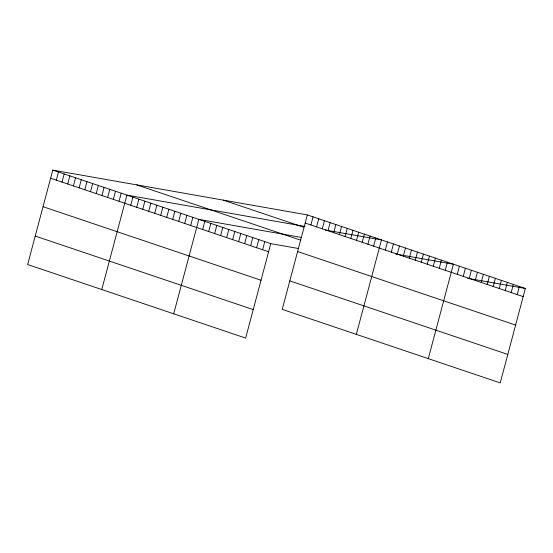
<?xml version="1.0" encoding="UTF-8"?>
<svg xmlns="http://www.w3.org/2000/svg" width="553" height="553" viewBox="0 0 553 553"><rect width="100%" height="100%" fill="white"/><g stroke="black" fill="none" stroke-linecap="round" stroke-linejoin="round"><path stroke-width="0.83" d="M307.35 214.923L282.224 309.362L500.223 382.904L525.35 288.466L307.35 214.923L52.777 170.096L27.65 264.534L245.65 338.077L270.776 243.638L298.53 248.525M56.316 180.147L58.48 172.018M62.019 182.068L64.183 173.939M67.722 183.997L69.885 175.861M73.418 185.919L75.581 177.79M79.12 187.84L81.284 179.711M84.823 189.762L86.987 181.633M90.526 191.691L92.69 183.561M96.229 193.612L98.393 185.483M101.932 195.534L104.095 187.405M107.628 197.462L109.791 189.326M113.33 199.384L115.494 191.255M119.033 201.306L121.197 193.177M101.773 289.537L126.9 195.098L304.959 226.454M130.729 205.253L132.893 197.124M136.722 207.271L138.886 199.142M142.722 209.297L144.886 201.168M148.716 211.322L150.879 203.186M154.709 213.34L156.872 205.211M160.702 215.366L162.865 207.237M166.702 217.384L168.865 209.255M172.695 219.41L174.859 211.281M178.688 221.435L180.852 213.299M184.688 223.453L186.852 215.324M190.681 225.479L192.845 217.343M173.711 313.807L198.838 219.368L301.392 237.431M202.668 229.523L204.831 221.394M208.668 231.541L210.831 223.412M214.661 233.566L216.824 225.437M220.654 235.592L222.818 227.456M226.647 237.61L228.811 229.481M232.647 239.636L234.811 231.507M238.64 241.654L240.804 233.525M244.633 243.679L246.797 235.55M250.633 245.705L252.797 237.569M256.627 247.723L258.79 239.594M262.62 249.749L264.783 241.613M310.89 224.981L313.053 216.845M316.586 226.903L318.749 218.774M322.288 228.824L324.452 220.695M327.991 230.746L330.155 222.617M333.694 232.675L335.858 224.539M339.397 234.596L341.56 226.467M345.1 236.518L347.263 228.389M350.796 238.44L352.959 230.311M356.498 240.368L358.662 232.232M362.201 242.29L364.365 234.161M367.904 244.212L370.068 236.083M373.607 246.133L375.77 238.004M356.339 334.365L381.466 239.933L325.212 230.02M385.303 250.08L387.466 241.951M391.296 252.106L393.46 243.977M397.289 254.124L399.453 245.995M403.289 256.15L405.453 248.021M409.282 258.175L411.446 250.039M415.275 260.193L417.439 252.064M421.268 262.219L423.432 254.09M427.269 264.237L429.432 256.108M433.262 266.263L435.425 258.133M439.255 268.288L441.418 260.152M445.248 270.306L447.412 262.177M428.285 358.634L453.412 264.203L395.651 254.027M457.241 274.35L459.405 266.221M463.234 276.376L465.398 268.246M469.234 278.394L471.398 270.265M475.227 280.419L477.391 272.29M481.221 282.445L483.384 274.309M487.214 284.463L489.377 276.334M493.214 286.489L495.377 278.359M499.207 288.507L501.371 280.378M505.2 290.532L507.364 282.403M511.193 292.558L513.357 284.422M517.193 294.576L519.357 286.447M467.596 278.297L525.35 288.466M305.187 223.053L523.186 296.602M223.343 200.131L303.459 227.159M136.785 184.889L300.832 240.23M297.611 251.539L515.61 325.081M52.777 170.096L270.776 243.638M50.613 178.225L268.613 251.767M289.8 280.883L507.799 354.425M43.037 206.704L261.037 280.253M35.226 236.048L253.233 309.597"/></g></svg>
